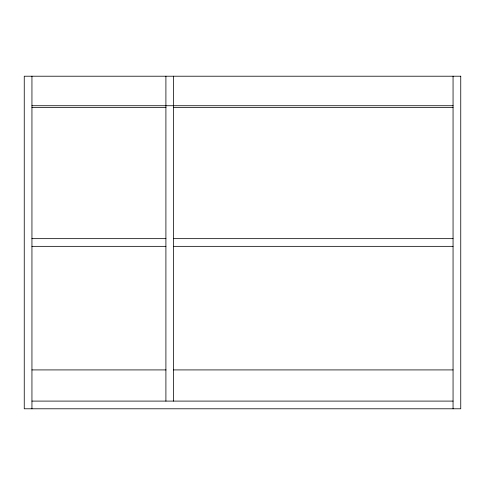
<?xml version="1.0" encoding="UTF-8"?>
<svg xmlns="http://www.w3.org/2000/svg" width="485" height="485" viewBox="0 0 485 485"><rect width="100%" height="100%" fill="white"/><g stroke="black" fill="none" stroke-linecap="round" stroke-linejoin="round"><path stroke-width="0.73" d="M31.943 105.73L453.057 105.73M31.943 107.391L166.003 107.391M173.575 107.391L453.057 107.391M31.943 238.656L165.906 238.656M173.594 238.656L453.057 238.656M31.943 246.344L165.906 246.344M173.594 246.344L453.057 246.344M31.943 369.916L166.003 369.916M173.575 369.916L453.057 369.916M31.943 401.095L453.057 401.095M453.057 76.212L453.057 408.788M173.594 76.212L173.594 401.095M165.906 76.212L165.906 401.095M31.943 76.212L31.943 408.788M460.75 76.212L24.25 76.212L24.25 408.788L460.75 408.788L460.75 76.212"/></g></svg>
